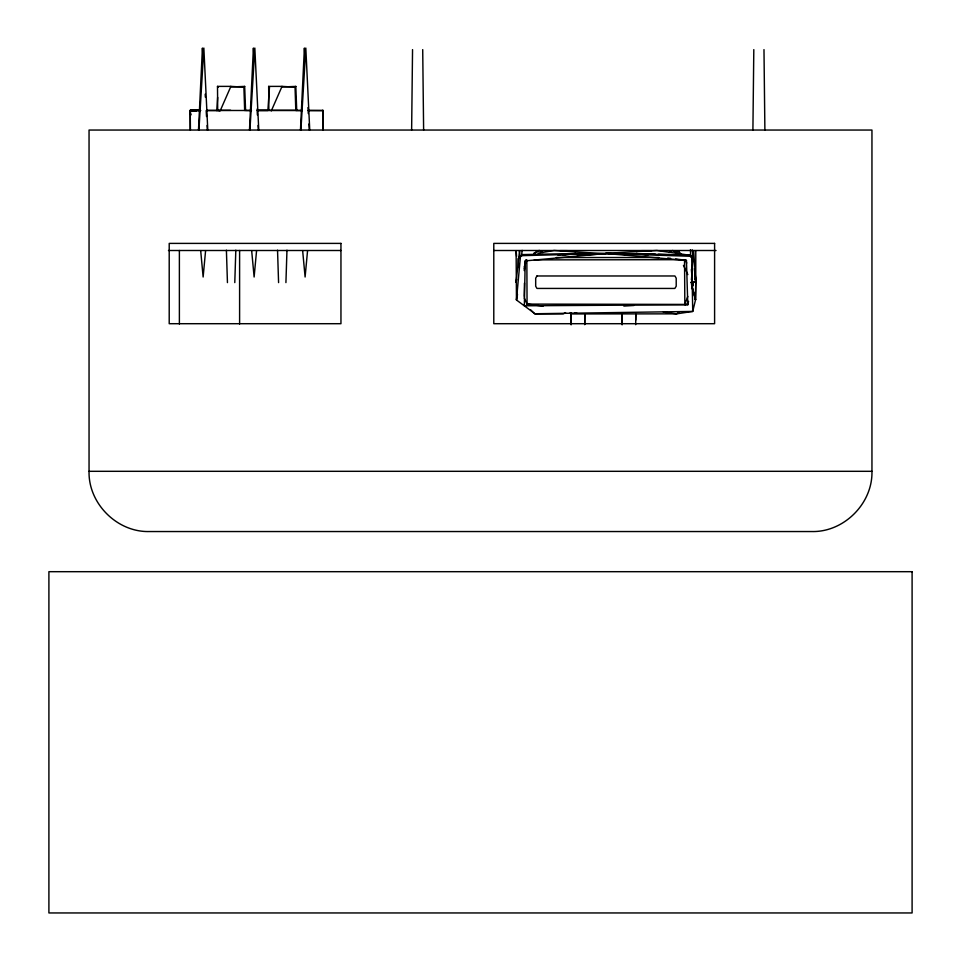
<?xml version="1.0" encoding="UTF-8"?>
<svg xmlns="http://www.w3.org/2000/svg" width="961" height="961" viewBox="0 0 961 961"><rect width="100%" height="100%" fill="white"/><g stroke="black" fill="none" stroke-linecap="round" stroke-linejoin="round"><path stroke-width="1.44" d="M190.194 129.783L190.23 110.443L200.681 110.455L190.074 110.491L190.71 114.96M871.951 471.31C872.78 503.492 843.902 532.358 811.733 531.541L149.267 531.541C117.098 532.358 88.22 503.492 89.049 471.31L89.049 130.047L871.951 130.047L871.951 471.31L89.049 471.31M584.805 314.187L584.708 324.686L584.781 314.139M635.689 324.686L635.786 314.187L635.702 320.121M411.632 130.011L412.545 49.612M752.907 130.011L753.808 49.612M322.896 129.855L323.172 110.539L322.524 110.311M691.452 279.711L693.686 251.109L695.776 281.597L695.512 299.88L692.737 311.424L676.628 313.851L572.48 313.935L570.221 312.601M695.776 282.222L695.512 299.88L691.512 284.48M524.225 296.384L524.454 283.135M524.766 265.464L524.814 262.521M524.298 266.894L526.292 259.95L525.211 260.887L524.358 305.79L687.8 304.781L688.569 301.322M234.784 282.606L235.817 250.208M285.922 282.606L286.967 250.208M198.495 129.927L202.423 48.05L203.131 59.954M249.488 129.927L253.404 48.05L254.124 59.954M300.469 129.927L304.397 48.05L305.105 59.954M198.939 129.927L203.852 48.05L207.78 129.927M249.932 129.927L254.833 48.05L258.761 129.927M300.913 129.927L305.814 48.05L309.742 129.927M216.79 110.503L217.654 97.373M205.594 250.617L203.131 277.008L200.681 250.617M256.575 250.617L254.124 277.008L251.662 250.617M307.568 250.617L305.105 277.008L302.643 250.617M525.211 260.887L605.742 253.512L520.526 255.686L516.453 299.976L534.977 313.754L692.737 311.424L691.68 256.323L690.238 255.073L605.947 253.308L656.88 250.497L690.863 255.41M521.511 256.143L522.135 250.377M516.117 281.933L519.529 250.917L520.021 256.887M516.117 282.246L516.622 279.339M524.213 270.57L524.73 267.663M525.247 264.768L525.823 260.203L524.201 268.78M517.511 294.498L516.453 299.976L516.117 250.617L516.586 256.335M691.584 288.648L692.929 283.014L693.361 285.825M524.201 297.862L527.06 304.084L684.833 304.421L687.788 296.408M220.141 110.899L230.892 86.382L243.89 87.151L244.671 86.406L245.584 110.359M271.29 110.899L282.041 86.382L295.039 87.151L295.82 86.406L296.721 110.359M520.526 255.686L518.039 258.677L518.736 267.482M678.995 312.109L676.628 313.851L663.342 312.097M668.976 252.599L672.688 250.497L677.661 253.824M534.064 253.356L539.193 250.497L542.977 252.599M565.585 312.601L563.206 313.935L534.616 313.815L530.568 309.73M533.992 253.26L539.193 250.497M691.151 283.075L695.776 281.597L694.347 268.648M684.989 304.769L687.896 304.132L685.013 304.445M691.223 282.57L695.776 281.597M538.136 253.151L554.137 250.497L605.742 253.776L587.844 254.749M571.302 254.1L605.742 253.512M562.629 255.218L575.711 253.512L605.742 253.776M557.957 255.097L575.711 253.512L521.931 254.593M623.845 306.079L634.02 305.466M577.393 255.314L580.372 255.145M690.959 282.186L693.374 282.053M231.529 86.958L244.671 86.406M282.678 86.958L295.82 86.406M534.304 259.878L681.565 259.686M268.852 110.359L268.66 86.394L282.041 86.382M217.703 110.359L217.498 86.382L230.892 86.382M230.628 110.311L216.405 110.311L219.348 110.911M257.584 110.311L296.949 110.311M217.102 110.491L206.651 110.479L251.47 110.491L245.475 110.491M257.428 110.491L267.879 110.491L269.476 87.151L268.66 86.394M296.264 110.503L302.234 110.503L257.44 110.491M323.172 110.539L308.205 110.503L323.172 110.539L323.172 129.831M168.463 250.497L340.987 250.497M493.894 250.497L716.029 250.497M687.8 304.781L686.442 260.407L605.947 253.512L655.39 254.172M556.275 257.524L658.814 257.524M675.631 258.989L686.442 260.407M560.239 250.665L567.434 250.677M641.552 250.677L651.63 250.689M605.947 253.512L691.68 256.323M658.345 254.281L683.475 255.158M676.16 251.614L679.043 251.722L680.881 253.992M605.947 253.308L617.791 254.04M620.746 254.221L625.191 254.497M643.438 254.172L636.182 253.512L647.87 255.133M196.08 111.068L190.038 110.527L190.734 114.924M526.856 259.878L527.06 304.084L543.133 306.151M667.751 257.968L670.61 258.389M675.235 250.989L679.043 251.722M193.125 111.128L190.218 110.479L190.422 129.807M574.546 312.769L577.177 313.37M527.06 304.084L530.76 305.214M217.498 86.382L218.327 87.151M683.463 265.368L687.848 274.594M685.866 260.407L686.683 263.122M691.596 279.435L692.425 282.15L691.379 269.32M691.584 284.012L695.512 299.88L694.659 294.258M695.199 279.014L695.776 281.933M695.235 278.39L695.776 281.261M692.268 249.944L693.542 261.452M695.271 275.194L695.776 280.984M307.964 107.596L308.313 113.554M308.937 123.969L309.298 129.927M257.067 109.086L257.416 115.044M258.041 125.459L258.317 129.927M205.186 94.202L205.366 97.181M206.171 110.575L206.531 116.533M207.059 125.459L207.324 129.927M295.039 87.151L295.808 110.503M277.537 250.208L278.582 282.606M243.89 87.151L244.659 110.503M226.4 250.208L227.445 282.606M690.466 249.656L690.647 257.14M763.983 49.612L764.884 130.011M571.134 324.602L571.002 312.649L571.098 324.686M422.708 49.612L423.621 130.011M684.544 259.674L684.833 304.421M695.776 250.713L695.776 282.582M239.601 250.497L239.601 323.989M179.383 250.497L179.383 323.989M536.971 275.975L535.685 278.197L535.685 286.222L536.959 288.432L674.85 288.444L676.208 286.222L676.208 278.197L674.934 275.975L536.971 275.975M200.429 110.335L190.038 110.527L200.429 110.335M340.951 243.397L169.208 243.397L169.208 323.701L340.951 323.701L340.951 243.397M714.6 243.397L493.786 243.397L493.786 323.701L714.6 323.701L714.6 243.397M912.097 571.687L48.903 571.687L48.903 912.95L912.097 912.95L912.097 571.687M622.127 324.602L621.995 312.649L622.091 324.686"/></g></svg>
